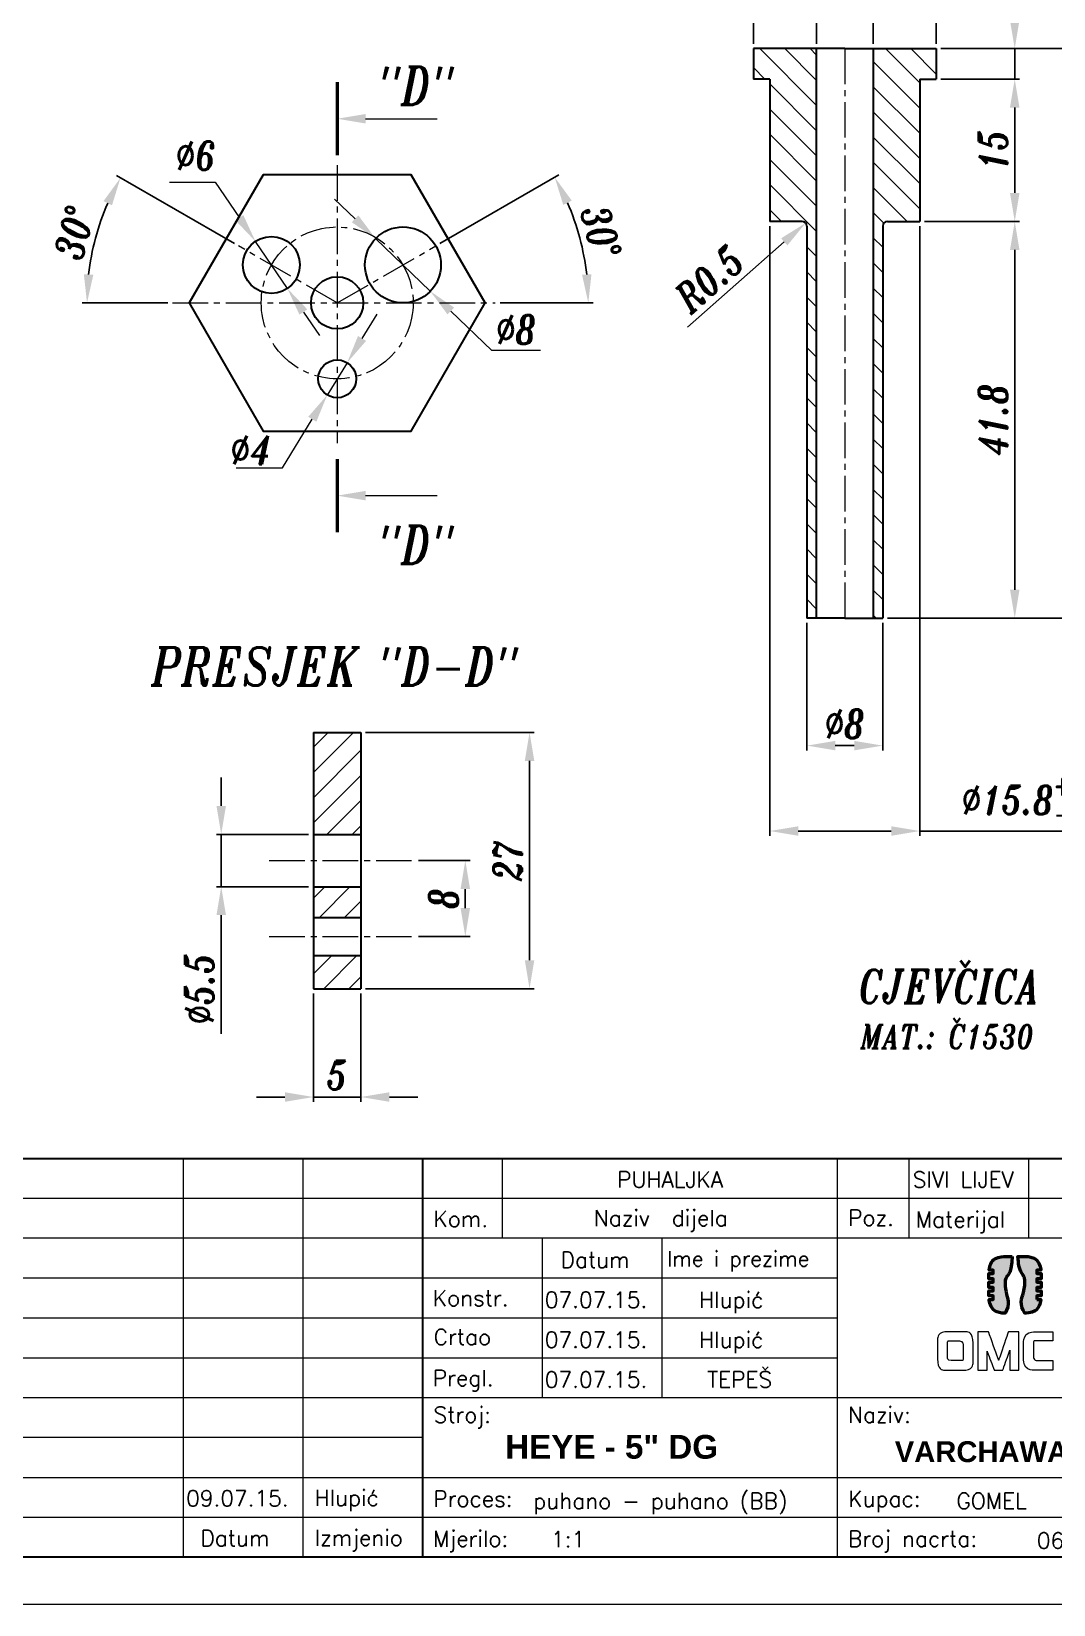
# Model space of a CAD drawing. Extents: x 43 to 465, y 17 to 437.
# Drawn here: x 212.2 to 319.8, y 16.6 to 182.3 of the extents above; entities that cross this region are included whole.
import ezdxf

# ---------------------------------------------------------------- set-up
doc = ezdxf.new("R2010")
doc.units = 0
doc.header["$LTSCALE"] = 5
doc.header["$MEASUREMENT"] = 0
doc.linetypes.add('CENTER2', pattern=[1.125, 0.75, -0.125, 0.125, -0.125])
doc.layers.get('0').update_dxf_attribs({"linetype": 'CONTINUOUS', "lineweight": 15})
for name, color, linetype, lineweight in [('1', 1, 'CENTER2', 15), ('3', 3, 'CONTINUOUS', 30), ('4', 5, 'CONTINUOUS', 50), ('8', 250, 'CONTINUOUS', 15)]:
    doc.layers.add(name, color=color, linetype=linetype, lineweight=lineweight)
doc.styles.add('ITALICT', font='italict', dxfattribs={"width": 0.8, "height": 3})
doc.styles.add('ROMANS', font='romans.shx')
doc.dimstyles.get("Standard").update_dxf_attribs({"dimtxt": 3, "dimasz": 3, "dimexe": 0.5, "dimexo": 0.5, "dimgap": 0.8, "dimtad": 1, "dimdsep": 46, "dimtxsty": 'ITALICT', "dimcen": 0, "dimadec": 0, "dimazin": 2, "dimtfac": 1, "dimtmove": 0, "dimatfit": 3, "dimfxl": 1, "dimtolj": 1, "dimtzin": 0, "dimarcsym": 0})

# ---------------------------------------------------------------- blocks, each defined once
blk = doc.blocks.new('*X0')
at = {"color": 0}
for p, q in [((287.22, 128.13), (291.44, 132.35)), ((287.22, 130.78), (288.79, 132.35)), ((287.22, 125.47), (292.22, 130.47)), ((287.22, 122.82), (292.22, 127.82)), ((288.65, 121.6), (292.22, 125.17)), ((291.3, 121.6), (292.22, 122.52)), ((287.22, 114.87), (288.45, 116.1)), ((287.85, 112.85), (291.1, 116.1)), ((290.51, 112.85), (292.22, 114.56)), ((287.22, 106.91), (289.16, 108.85)), ((288.31, 105.35), (291.81, 108.85)), ((290.96, 105.35), (292.22, 106.61))]:
    blk.add_line(p, q, dxfattribs=at)
blk = doc.blocks.new('*D13')
at = {"color": 0, "lineweight": -2, "transparency": 16777216}
for p, q in [((232.16, 100.68), (232.16, 103.68)), ((241.37, 97.68), (231.66, 97.68)), ((232.16, 97.68), (232.16, 92.18)), ((241.37, 92.18), (231.66, 92.18)), ((232.16, 89.18), (232.16, 76.69))]:
    blk.add_line(p, q, dxfattribs=at)
at = {"color": 0, "transparency": 16777216}
for points in [[(231.66, 100.68), (232.66, 100.68), (232.16, 97.68)], [(231.66, 89.18), (232.66, 89.18), (232.16, 92.18)]]:
    blk.add_solid(points, dxfattribs=at)
at = {"color": 0, "transparency": 16777216, "insert": (229.86, 81.44), "char_height": 3, "attachment_point": 5, "rotation": 90, "style": 'ITALICT'}
blk.add_mtext('\\A1;%%C5.5', dxfattribs=at)
blk = doc.blocks.new('*D14')
at = {"color": 0, "lineweight": -2, "transparency": 16777216}
for p, q in [((241.87, 80.93), (241.87, 69.52)), ((246.87, 80.93), (246.87, 69.52)), ((238.87, 70.02), (235.87, 70.02)), ((241.87, 70.02), (246.87, 70.02)), ((249.87, 70.02), (252.87, 70.02))]:
    blk.add_line(p, q, dxfattribs=at)
at = {"color": 0, "transparency": 16777216}
for points in [[(238.87, 70.52), (238.87, 69.52), (241.87, 70.02)], [(249.87, 70.52), (249.87, 69.52), (246.87, 70.02)]]:
    blk.add_solid(points, dxfattribs=at)
at = {"color": 0, "transparency": 16777216, "insert": (244.37, 72.32), "char_height": 3, "attachment_point": 5, "style": 'ITALICT'}
blk.add_mtext('\\A1;5', dxfattribs=at)
blk = doc.blocks.new('*D21')
at = {"color": 0, "lineweight": -2, "transparency": 16777216}
for p, q in [((233.55, 159.93), (221.12, 167.1)), ((226.52, 153.68), (217.52, 153.68))]:
    blk.add_line(p, q, dxfattribs=at)
blk.add_arc((244.37, 153.68), 26.35, 156.5262, 173.4738, dxfattribs=at)
at = {"color": 0, "transparency": 16777216}
for points in [[(219.76, 164.4), (220.65, 163.95), (221.55, 166.85)], [(218.69, 156.64), (217.69, 156.7), (218.02, 153.68)]]:
    blk.add_solid(points, dxfattribs=at)
at = {"color": 0, "transparency": 16777216, "insert": (216.7, 161.09), "char_height": 3, "attachment_point": 5, "rotation": 75, "style": 'ITALICT'}
blk.add_mtext('\\A1;30°', dxfattribs=at)
blk = doc.blocks.new('*D22')
at = {"color": 0, "lineweight": -2, "transparency": 16777216}
for p, q in [((255.2, 159.93), (267.72, 167.16)), ((261.53, 153.68), (271.33, 153.68))]:
    blk.add_line(p, q, dxfattribs=at)
blk.add_arc((244.37, 153.68), 26.46, 6.4995, 23.5005, dxfattribs=at)
at = {"color": 0, "transparency": 16777216}
for points in [[(268.19, 164), (269.09, 164.45), (267.29, 166.91)], [(271.16, 156.7), (270.17, 156.64), (270.83, 153.68)]]:
    blk.add_solid(points, dxfattribs=at)
at = {"color": 0, "transparency": 16777216, "insert": (272.15, 161.12), "char_height": 3, "attachment_point": 5, "rotation": 285, "style": 'ITALICT'}
blk.add_mtext('\\A1;30°', dxfattribs=at)
blk = doc.blocks.new('*D23')
at = {"color": 0, "lineweight": -2, "transparency": 16777216}
for p, q in [((252.94, 94.93), (258.37, 94.93)), ((257.87, 91.93), (257.87, 89.93)), ((252.94, 86.93), (258.37, 86.93))]:
    blk.add_line(p, q, dxfattribs=at)
at = {"color": 0, "transparency": 16777216}
for points in [[(257.37, 91.93), (258.37, 91.93), (257.87, 94.93)], [(257.37, 89.93), (258.37, 89.93), (257.87, 86.93)]]:
    blk.add_solid(points, dxfattribs=at)
at = {"color": 0, "transparency": 16777216, "insert": (255.57, 90.93), "char_height": 3, "attachment_point": 5, "rotation": 90, "style": 'ITALICT'}
blk.add_mtext('\\A1;8', dxfattribs=at)
blk = doc.blocks.new('*D24')
at = {"color": 0, "lineweight": -2, "transparency": 16777216}
for p, q in [((247.37, 108.43), (265.14, 108.43)), ((264.64, 105.43), (264.64, 84.43)), ((247.37, 81.43), (265.14, 81.43))]:
    blk.add_line(p, q, dxfattribs=at)
at = {"color": 0, "transparency": 16777216}
for points in [[(264.14, 105.43), (265.14, 105.43), (264.64, 108.43)], [(264.14, 84.43), (265.14, 84.43), (264.64, 81.43)]]:
    blk.add_solid(points, dxfattribs=at)
at = {"color": 0, "transparency": 16777216, "insert": (262.34, 94.93), "char_height": 3, "attachment_point": 5, "rotation": 90, "style": 'ITALICT'}
blk.add_mtext('\\A1;27', dxfattribs=at)
blk = doc.blocks.new('*D51')
at = {"color": 0, "lineweight": -2, "transparency": 16777216}
for p, q in [((288.22, 180.96), (288.22, 198.21)), ((291.22, 197.71), (304.47, 197.71)), ((307.47, 180.96), (307.47, 198.21))]:
    blk.add_line(p, q, dxfattribs=at)
at = {"color": 0, "transparency": 16777216}
for points in [[(291.22, 198.21), (291.22, 197.21), (288.22, 197.71)], [(304.47, 198.21), (304.47, 197.21), (307.47, 197.71)]]:
    blk.add_solid(points, dxfattribs=at)
at = {"color": 0, "transparency": 16777216, "insert": (297.85, 200.01), "char_height": 3, "attachment_point": 5, "style": 'ITALICT'}
blk.add_mtext('\\A1;%%c19.25{}{\\H0.71x;\\C3;%%p0.05}', dxfattribs=at)
blk = doc.blocks.new('*D52')
at = {"color": 0, "lineweight": -2, "transparency": 16777216}
for p, q in [((294.85, 180.96), (294.85, 189.21)), ((300.85, 180.96), (300.85, 189.21)), ((291.85, 188.71), (288.85, 188.71)), ((294.85, 188.71), (300.85, 188.71)), ((303.85, 188.71), (306.85, 188.71))]:
    blk.add_line(p, q, dxfattribs=at)
at = {"color": 0, "transparency": 16777216}
for points in [[(291.85, 189.21), (291.85, 188.21), (294.85, 188.71)], [(303.85, 189.21), (303.85, 188.21), (300.85, 188.71)]]:
    blk.add_solid(points, dxfattribs=at)
at = {"color": 0, "transparency": 16777216, "insert": (297.85, 191.01), "char_height": 3, "attachment_point": 5, "style": 'ITALICT'}
blk.add_mtext('\\A1;%%c6', dxfattribs=at)
blk = doc.blocks.new('*D53')
at = {"color": 0, "lineweight": -2, "transparency": 16777216}
for p, q in [((293.85, 119.96), (293.85, 106.54)), ((301.85, 119.96), (301.85, 106.54)), ((296.85, 107.04), (298.85, 107.04))]:
    blk.add_line(p, q, dxfattribs=at)
at = {"color": 0, "transparency": 16777216}
for points in [[(296.85, 107.54), (296.85, 106.54), (293.85, 107.04)], [(298.85, 107.54), (298.85, 106.54), (301.85, 107.04)]]:
    blk.add_solid(points, dxfattribs=at)
at = {"color": 0, "transparency": 16777216, "insert": (297.85, 109.34), "char_height": 3, "attachment_point": 5, "style": 'ITALICT'}
blk.add_mtext('\\A1;%%c8', dxfattribs=at)
blk = doc.blocks.new('*D50')
at = {"color": 0, "lineweight": -2, "transparency": 16777216}
for p, q in [((289.95, 161.76), (289.95, 97.54)), ((305.75, 161.76), (305.75, 97.54)), ((292.95, 98.04), (302.75, 98.04)), ((305.75, 98.04), (328.57, 98.04))]:
    blk.add_line(p, q, dxfattribs=at)
at = {"color": 0, "transparency": 16777216}
for points in [[(292.95, 98.54), (292.95, 97.54), (289.95, 98.04)], [(302.75, 98.54), (302.75, 97.54), (305.75, 98.04)]]:
    blk.add_solid(points, dxfattribs=at)
at = {"color": 0, "transparency": 16777216, "insert": (318.66, 101.32), "char_height": 3, "attachment_point": 5, "style": 'ITALICT'}
blk.add_mtext('\\A1;%%c15.8{}{\\H0.71x;\\C3;\\S+0.00^ -0.05;}', dxfattribs=at)
blk = doc.blocks.new('*D54')
at = {"color": 0, "lineweight": -2, "transparency": 16777216}
for p, q in [((315.75, 183.46), (315.75, 193.55)), ((307.97, 180.46), (316.25, 180.46)), ((315.75, 177.26), (315.75, 180.46)), ((307.97, 177.26), (316.25, 177.26)), ((315.75, 174.26), (315.75, 171.26))]:
    blk.add_line(p, q, dxfattribs=at)
at = {"color": 0, "transparency": 16777216}
for points in [[(315.25, 183.46), (316.25, 183.46), (315.75, 180.46)], [(315.25, 174.26), (316.25, 174.26), (315.75, 177.26)]]:
    blk.add_solid(points, dxfattribs=at)
at = {"color": 0, "transparency": 16777216, "insert": (313.45, 190), "char_height": 3, "attachment_point": 5, "rotation": 90, "style": 'ITALICT'}
blk.add_mtext('\\A1;3.2', dxfattribs=at)
blk = doc.blocks.new('*D55')
at = {"color": 0, "lineweight": -2, "transparency": 16777216}
for p, q in [((307.97, 180.46), (325.25, 180.46)), ((324.75, 123.46), (324.75, 177.46)), ((302.35, 120.46), (325.25, 120.46))]:
    blk.add_line(p, q, dxfattribs=at)
at = {"color": 0, "transparency": 16777216}
for points in [[(324.25, 177.46), (325.25, 177.46), (324.75, 180.46)], [(324.25, 123.46), (325.25, 123.46), (324.75, 120.46)]]:
    blk.add_solid(points, dxfattribs=at)
at = {"color": 0, "transparency": 16777216, "insert": (322.45, 150.46), "char_height": 3, "attachment_point": 5, "rotation": 90, "style": 'ITALICT'}
blk.add_mtext('\\A1;60', dxfattribs=at)
blk = doc.blocks.new('*D56')
at = {"color": 0, "lineweight": -2, "transparency": 16777216}
blk.add_line((281.29, 151.12), (291.47, 160.1), dxfattribs=at)
at = {"color": 0, "transparency": 16777216}
blk.add_solid([(291.14, 160.48), (291.8, 159.73), (293.72, 162.09)], dxfattribs=at)
at = {"color": 0, "transparency": 16777216, "insert": (283.58, 156.21), "char_height": 3, "attachment_point": 5, "rotation": 41.4318, "style": 'ITALICT'}
blk.add_mtext('\\A1;R0.5', dxfattribs=at)
blk = doc.blocks.new('*D57')
at = {"color": 0, "lineweight": -2, "transparency": 16777216}
for p, q in [((307.97, 177.26), (316.25, 177.26)), ((315.75, 174.26), (315.75, 165.26)), ((306.25, 162.26), (316.25, 162.26))]:
    blk.add_line(p, q, dxfattribs=at)
at = {"color": 0, "transparency": 16777216}
for points in [[(315.25, 174.26), (316.25, 174.26), (315.75, 177.26)], [(315.25, 165.26), (316.25, 165.26), (315.75, 162.26)]]:
    blk.add_solid(points, dxfattribs=at)
at = {"color": 0, "transparency": 16777216, "insert": (313.45, 169.76), "char_height": 3, "attachment_point": 5, "rotation": 90, "style": 'ITALICT'}
blk.add_mtext('\\A1;15', dxfattribs=at)
blk = doc.blocks.new('*D58')
at = {"color": 0, "lineweight": -2, "transparency": 16777216}
for p, q in [((306.25, 162.26), (316.25, 162.26)), ((315.75, 159.26), (315.75, 123.46)), ((302.35, 120.46), (316.25, 120.46))]:
    blk.add_line(p, q, dxfattribs=at)
at = {"color": 0, "transparency": 16777216}
for points in [[(315.25, 159.26), (316.25, 159.26), (315.75, 162.26)], [(315.25, 123.46), (316.25, 123.46), (315.75, 120.46)]]:
    blk.add_solid(points, dxfattribs=at)
at = {"color": 0, "transparency": 16777216, "insert": (313.45, 141.36), "char_height": 3, "attachment_point": 5, "rotation": 90, "style": 'ITALICT'}
blk.add_mtext('\\A1;41.8', dxfattribs=at)

msp = doc.modelspace()

# ---------------------------------------------------------------- hatches: boundary and pattern name
at = {"layer": '4'}
h = msp.add_hatch(color=142, dxfattribs=at)
edge = h.paths.add_edge_path()
edge.add_spline(control_points=[(313.0505, 48.7015), (313.0505, 48.7015), (313.0505, 48.7015), (313.0505, 48.7015), (313.0505, 48.7015), (313.2064, 47.3229), (314.4243, 47.2519), (314.6043, 47.2519), (314.6043, 47.2519), (314.6043, 47.2519), (314.7394, 47.2519), (314.7394, 47.2519), (314.7394, 47.2519), (315.3789, 48.1715), (314.7348, 49.5118), (314.7348, 50.4699), (314.7348, 50.4699), (314.7348, 51.2223), (315.3973, 51.4237), (315.4699, 53.2293), (315.4699, 53.2293), (314.7055, 53.2293), (314.7055, 53.2293), (314.7055, 53.2293), (313.4153, 53.2293), (313.1211, 52.2341), (313.054, 51.7797)], knot_values=[0.8095238, 0.8095238, 0.8095238, 0.8095238, 0.80952381, 0.80952381, 0.80952381, 0.80952381, 0.85714286, 0.85714286, 0.85714286, 0.85714286, 0.9047619, 0.9047619, 0.9047619, 0.90476191, 0.95238095, 0.95238095, 0.95238095, 0.95238095, 1, 1, 1, 1.04761905, 1.04761905, 1.04761905, 1.04761905, 1.0952381, 1.0952381, 1.0952381, 1.0952381], degree=3, periodic=0)
edge.add_spline(control_points=[(313.054, 51.7797), (313.054, 51.7797), (313.4914, 51.7797), (313.4914, 51.7797)], knot_values=[0.0952381, 0.0952381, 0.0952381, 0.0952381, 0.14285714, 0.14285714, 0.14285714, 0.14285714], degree=3, periodic=0)
edge.add_spline(control_points=[(313.4914, 51.7797), (313.4914, 51.7797), (313.4914, 51.7797), (313.4914, 51.7797), (313.4914, 51.7797), (313.4914, 51.7797), (313.4914, 51.4136), (313.4914, 51.4136)], knot_values=[0.14285714, 0.14285714, 0.14285714, 0.14285714, 0.14285714, 0.14285714, 0.14285714, 0.14285714, 0.19047618, 0.19047618, 0.19047618, 0.19047618], degree=3, periodic=0)
edge.add_spline(control_points=[(313.4914, 51.4136), (313.4914, 51.4136), (313.4914, 51.4136), (313.4914, 51.4136), (313.4914, 51.4136), (313.4914, 51.4136), (313.0339, 51.4136), (313.0339, 51.4136)], knot_values=[0.19047618, 0.19047618, 0.19047618, 0.19047618, 0.19047619, 0.19047619, 0.19047619, 0.19047619, 0.23809523, 0.23809523, 0.23809523, 0.23809523], degree=3, periodic=0)
edge.add_spline(control_points=[(313.0339, 51.4136), (313.0339, 51.4136), (313.0339, 51.4136), (313.0339, 51.4136), (313.0339, 51.4136), (313.0339, 51.4136), (313.0339, 50.8757), (313.0339, 50.8757)], knot_values=[0.23809523, 0.23809523, 0.23809523, 0.23809523, 0.23809524, 0.23809524, 0.23809524, 0.23809524, 0.28571428, 0.28571428, 0.28571428, 0.28571428], degree=3, periodic=0)
edge.add_spline(control_points=[(313.0339, 50.8757), (313.0339, 50.8757), (313.0339, 50.8757), (313.0339, 50.8757), (313.0339, 50.8757), (313.0339, 50.8757), (313.4914, 50.8757), (313.4914, 50.8757)], knot_values=[0.28571428, 0.28571428, 0.28571428, 0.28571428, 0.28571429, 0.28571429, 0.28571429, 0.28571429, 0.33333333, 0.33333333, 0.33333333, 0.33333333], degree=3, periodic=0)
edge.add_spline(control_points=[(313.4914, 50.8757), (313.4914, 50.8757), (313.4914, 50.8757), (313.4914, 50.8757), (313.4914, 50.8757), (313.4914, 50.8757), (313.4914, 50.5096), (313.4914, 50.5096)], knot_values=[0.33333333, 0.33333333, 0.33333333, 0.33333333, 0.33333333, 0.33333333, 0.33333333, 0.33333333, 0.38095238, 0.38095238, 0.38095238, 0.38095238], degree=3, periodic=0)
edge.add_spline(control_points=[(313.4914, 50.5096), (313.4914, 50.5096), (313.4914, 50.5096), (313.4914, 50.5096), (313.4914, 50.5096), (313.4914, 50.5096), (313.0339, 50.5096), (313.0339, 50.5096)], knot_values=[0.38095238, 0.38095238, 0.38095238, 0.38095238, 0.38095238, 0.38095238, 0.38095238, 0.38095238, 0.42857142, 0.42857142, 0.42857142, 0.42857142], degree=3, periodic=0)
edge.add_spline(control_points=[(313.0339, 50.5096), (313.0339, 50.5096), (313.0339, 50.5096), (313.0339, 50.5096), (313.0339, 50.5096), (313.0339, 50.5096), (313.0339, 49.9716), (313.0339, 49.9716)], knot_values=[0.42857142, 0.42857142, 0.42857142, 0.42857142, 0.42857143, 0.42857143, 0.42857143, 0.42857143, 0.47619047, 0.47619047, 0.47619047, 0.47619047], degree=3, periodic=0)
edge.add_spline(control_points=[(313.0339, 49.9716), (313.0339, 49.9716), (313.0339, 49.9716), (313.0339, 49.9716), (313.0339, 49.9716), (313.0339, 49.9716), (313.4914, 49.9716), (313.4914, 49.9716)], knot_values=[0.47619047, 0.47619047, 0.47619047, 0.47619047, 0.47619048, 0.47619048, 0.47619048, 0.47619048, 0.52380952, 0.52380952, 0.52380952, 0.52380952], degree=3, periodic=0)
edge.add_spline(control_points=[(313.4914, 49.9716), (313.4914, 49.9716), (313.4914, 49.9716), (313.4914, 49.9716), (313.4914, 49.9716), (313.4914, 49.9716), (313.4914, 49.6056), (313.4914, 49.6056)], knot_values=[0.52380952, 0.52380952, 0.52380952, 0.52380952, 0.52380952, 0.52380952, 0.52380952, 0.52380952, 0.57142856, 0.57142856, 0.57142856, 0.57142856], degree=3, periodic=0)
edge.add_spline(control_points=[(313.4914, 49.6056), (313.4914, 49.6056), (313.4914, 49.6056), (313.4914, 49.6056), (313.4914, 49.6056), (313.4914, 49.6056), (313.0339, 49.6056), (313.0339, 49.6056)], knot_values=[0.57142856, 0.57142856, 0.57142856, 0.57142856, 0.57142857, 0.57142857, 0.57142857, 0.57142857, 0.61904761, 0.61904761, 0.61904761, 0.61904761], degree=3, periodic=0)
edge.add_spline(control_points=[(313.0339, 49.6056), (313.0339, 49.6056), (313.0339, 49.6056), (313.0339, 49.6056), (313.0339, 49.6056), (313.0339, 49.6056), (313.0339, 49.0676), (313.0339, 49.0676)], knot_values=[0.61904761, 0.61904761, 0.61904761, 0.61904761, 0.61904762, 0.61904762, 0.61904762, 0.61904762, 0.66666666, 0.66666666, 0.66666666, 0.66666666], degree=3, periodic=0)
edge.add_spline(control_points=[(313.0339, 49.0676), (313.0339, 49.0676), (313.0339, 49.0676), (313.0339, 49.0676), (313.0339, 49.0676), (313.0339, 49.0676), (313.4914, 49.0676), (313.4914, 49.0676)], knot_values=[0.66666666, 0.66666666, 0.66666666, 0.66666666, 0.66666667, 0.66666667, 0.66666667, 0.66666667, 0.71428571, 0.71428571, 0.71428571, 0.71428571], degree=3, periodic=0)
edge.add_spline(control_points=[(313.4914, 49.0676), (313.4914, 49.0676), (313.4914, 49.0676), (313.4914, 49.0676), (313.4914, 49.0676), (313.4914, 49.0676), (313.4914, 48.7015), (313.4914, 48.7015)], knot_values=[0.71428571, 0.71428571, 0.71428571, 0.71428571, 0.71428571, 0.71428571, 0.71428571, 0.71428572, 0.76190476, 0.76190476, 0.76190476, 0.76190476], degree=3, periodic=0)
edge.add_spline(control_points=[(313.4914, 48.7015), (313.4914, 48.7015), (313.4914, 48.7015), (313.4914, 48.7015), (313.4914, 48.7015), (313.4914, 48.7015), (313.0505, 48.7015), (313.0505, 48.7015)], knot_values=[0.76190476, 0.76190476, 0.76190476, 0.76190476, 0.76190476, 0.76190476, 0.76190476, 0.76190476, 0.8095238, 0.8095238, 0.8095238, 0.8095238], degree=3, periodic=0)
h = msp.add_hatch(color=253, dxfattribs=at)
edge = h.paths.add_edge_path()
edge.add_spline(control_points=[(318.0678, 49.9716), (318.0678, 49.9716), (318.0678, 49.9716), (318.0678, 49.9716), (318.0678, 49.9716), (318.0678, 49.9716), (318.5254, 49.9716), (318.5254, 49.9716)], knot_values=[0.23809523, 0.23809523, 0.23809523, 0.23809523, 0.23809524, 0.23809524, 0.23809524, 0.23809524, 0.28571428, 0.28571428, 0.28571428, 0.28571428], degree=3, periodic=0)
edge.add_spline(control_points=[(318.5254, 49.9716), (318.5254, 49.9716), (318.5254, 49.9716), (318.5254, 49.9716), (318.5254, 49.9716), (318.5254, 49.9716), (318.5254, 50.5096), (318.5254, 50.5096)], knot_values=[0.28571428, 0.28571428, 0.28571428, 0.28571428, 0.28571429, 0.28571429, 0.28571429, 0.28571429, 0.33333333, 0.33333333, 0.33333333, 0.33333333], degree=3, periodic=0)
edge.add_spline(control_points=[(318.5254, 50.5096), (318.5254, 50.5096), (318.5254, 50.5096), (318.5254, 50.5096), (318.5254, 50.5096), (318.5254, 50.5096), (318.0678, 50.5096), (318.0678, 50.5096)], knot_values=[0.33333333, 0.33333333, 0.33333333, 0.33333333, 0.33333333, 0.33333333, 0.33333333, 0.33333333, 0.38095237, 0.38095237, 0.38095237, 0.38095237], degree=3, periodic=0)
edge.add_spline(control_points=[(318.0678, 50.5096), (318.0678, 50.5096), (318.0678, 50.5096), (318.0678, 50.5096), (318.0678, 50.5096), (318.0678, 50.5096), (318.0678, 50.8757), (318.0678, 50.8757)], knot_values=[0.38095237, 0.38095237, 0.38095237, 0.38095237, 0.38095238, 0.38095238, 0.38095238, 0.38095238, 0.42857143, 0.42857143, 0.42857143, 0.42857143], degree=3, periodic=0)
edge.add_spline(control_points=[(318.0678, 50.8757), (318.0678, 50.8757), (318.0678, 50.8757), (318.0678, 50.8757), (318.0678, 50.8757), (318.0678, 50.8757), (318.5254, 50.8757), (318.5254, 50.8757)], knot_values=[0.42857143, 0.42857143, 0.42857143, 0.42857143, 0.42857143, 0.42857143, 0.42857143, 0.42857143, 0.47619047, 0.47619047, 0.47619047, 0.47619047], degree=3, periodic=0)
edge.add_spline(control_points=[(318.5254, 50.8757), (318.5254, 50.8757), (318.5254, 50.8757), (318.5254, 50.8757), (318.5254, 50.8757), (318.5254, 50.8757), (318.5254, 51.4136), (318.5254, 51.4136)], knot_values=[0.47619047, 0.47619047, 0.47619047, 0.47619047, 0.47619048, 0.47619048, 0.47619048, 0.47619048, 0.52380952, 0.52380952, 0.52380952, 0.52380952], degree=3, periodic=0)
edge.add_spline(control_points=[(318.5254, 51.4136), (318.5254, 51.4136), (318.5254, 51.4136), (318.5254, 51.4136), (318.5254, 51.4136), (318.5254, 51.4136), (318.0678, 51.4136), (318.0678, 51.4136)], knot_values=[0.52380952, 0.52380952, 0.52380952, 0.52380952, 0.52380952, 0.52380952, 0.52380952, 0.52380952, 0.57142857, 0.57142857, 0.57142857, 0.57142857], degree=3, periodic=0)
edge.add_spline(control_points=[(318.0678, 51.4136), (318.0678, 51.4136), (318.0678, 51.4136), (318.0678, 51.4136), (318.0678, 51.4136), (318.0678, 51.4136), (318.0678, 51.7797), (318.0678, 51.7797)], knot_values=[0.57142857, 0.57142857, 0.57142857, 0.57142857, 0.57142857, 0.57142857, 0.57142857, 0.57142857, 0.61904762, 0.61904762, 0.61904762, 0.61904762], degree=3, periodic=0)
edge.add_spline(control_points=[(318.0678, 51.7797), (318.0678, 51.7797), (318.0678, 51.7797), (318.0678, 51.7797), (318.0678, 51.7797), (318.0678, 51.7797), (318.5073, 51.7797), (318.5073, 51.7797)], knot_values=[0.61904762, 0.61904762, 0.61904762, 0.61904762, 0.61904762, 0.61904762, 0.61904762, 0.61904762, 0.66666666, 0.66666666, 0.66666666, 0.66666666], degree=3, periodic=0)
edge.add_spline(control_points=[(318.5073, 51.7797), (318.5073, 51.7797), (318.5073, 51.7797), (318.5073, 51.7797), (318.5073, 51.7797), (318.3464, 53.1493), (317.1345, 53.2293), (316.9549, 53.2293), (316.9549, 53.2293), (316.9549, 53.2293), (316.0891, 53.2293), (316.0891, 53.2293)], knot_values=[0.66666666, 0.66666666, 0.66666666, 0.66666666, 0.66666667, 0.66666667, 0.66666667, 0.66666667, 0.71428571, 0.71428571, 0.71428571, 0.71428572, 0.76190476, 0.76190476, 0.76190476, 0.76190476], degree=3, periodic=0)
edge.add_spline(control_points=[(316.0891, 53.2293), (316.0891, 53.2293), (316.0891, 53.2293), (316.0891, 53.2293), (316.0891, 53.2293), (316.1618, 51.4237), (316.8246, 51.2223), (316.8246, 50.4699), (316.8246, 50.4699), (316.8246, 49.5118), (316.1803, 48.1715), (316.8198, 47.2519), (316.8198, 47.2519), (316.8198, 47.2519), (316.8637, 47.2519), (316.8637, 47.2519), (316.8637, 47.2519), (318.1539, 47.2519), (318.4421, 48.247), (318.5066, 48.7015)], knot_values=[0.76190476, 0.76190476, 0.76190476, 0.76190476, 0.76190476, 0.76190476, 0.76190476, 0.76190476, 0.80952381, 0.80952381, 0.80952381, 0.80952381, 0.85714286, 0.85714286, 0.85714286, 0.85714286, 0.9047619, 0.9047619, 0.9047619, 0.90476191, 0.95238095, 0.95238095, 0.95238095, 0.95238095], degree=3, periodic=0)
edge.add_spline(control_points=[(318.5066, 48.7015), (318.5066, 48.7015), (318.0678, 48.7015), (318.0678, 48.7015), (318.0678, 48.7015), (318.0678, 49.0676), (318.0678, 49.0676)], knot_values=[0.95238095, 0.95238095, 0.95238095, 0.95238095, 1, 1, 1, 1.04761904, 1.04761904, 1.04761904, 1.04761904], degree=3, periodic=0)
edge.add_spline(control_points=[(318.0678, 49.0676), (318.0678, 49.0676), (318.0678, 49.0676), (318.0678, 49.0676), (318.0678, 49.0676), (318.0678, 49.0676), (318.5254, 49.0676), (318.5254, 49.0676)], knot_values=[0.04761904, 0.04761904, 0.04761904, 0.04761904, 0.04761905, 0.04761905, 0.04761905, 0.04761905, 0.09523809, 0.09523809, 0.09523809, 0.09523809], degree=3, periodic=0)
edge.add_spline(control_points=[(318.5254, 49.0676), (318.5254, 49.0676), (318.5254, 49.0676), (318.5254, 49.0676), (318.5254, 49.0676), (318.5254, 49.0676), (318.5254, 49.6056), (318.5254, 49.6056)], knot_values=[0.09523809, 0.09523809, 0.09523809, 0.09523809, 0.0952381, 0.0952381, 0.0952381, 0.0952381, 0.14285714, 0.14285714, 0.14285714, 0.14285714], degree=3, periodic=0)
edge.add_spline(control_points=[(318.5254, 49.6056), (318.5254, 49.6056), (318.5254, 49.6056), (318.5254, 49.6056), (318.5254, 49.6056), (318.5254, 49.6056), (318.0678, 49.6056), (318.0678, 49.6056)], knot_values=[0.14285714, 0.14285714, 0.14285714, 0.14285714, 0.14285714, 0.14285714, 0.14285714, 0.14285714, 0.19047618, 0.19047618, 0.19047618, 0.19047618], degree=3, periodic=0)
edge.add_spline(control_points=[(318.0678, 49.6056), (318.0678, 49.6056), (318.0678, 49.6056), (318.0678, 49.6056), (318.0678, 49.6056), (318.0678, 49.6056), (318.0678, 49.9716), (318.0678, 49.9716)], knot_values=[0.19047618, 0.19047618, 0.19047618, 0.19047618, 0.19047619, 0.19047619, 0.19047619, 0.19047619, 0.23809523, 0.23809523, 0.23809523, 0.23809523], degree=3, periodic=0)
at = {"layer": '8'}
h = msp.add_hatch(dxfattribs=at)
h.set_pattern_fill('ANSI31', color=256, scale=15, angle=90)
h.paths.add_polyline_path([(305.7474, 177.2593), (307.4724, 177.2593), (307.4724, 180.4593), (300.8474, 180.4593), (300.8474, 120.4593), (301.8474, 120.4593), (301.8474, 161.7593, -0.41421356), (302.3474, 162.2593), (305.7474, 162.2593)])
h.paths.add_polyline_path([(289.9474, 162.2593), (293.3474, 162.2593, -0.41421356), (293.8474, 161.7593), (293.8474, 120.4593), (294.8474, 120.4593), (294.8474, 180.4593), (288.2224, 180.4593), (288.2224, 177.2593), (289.9474, 177.2593)])

# ---------------------------------------------------------------- linework, layer by layer
for p, q in [((247.3745, 173.0731), (254.9222, 173.0731)), ((226.6997, 166.3937), (231.534, 166.3937)), ((231.534, 166.3937), (234.0783, 162.6426)), ((246.2602, 162.5322), (244.0992, 164.613)), ((239.1303, 155.1942), (235.7623, 160.1598)), ((248.4213, 160.4514), (254.1842, 154.9026)), ((240.8143, 152.7115), (242.4983, 150.2287)), ((246.9963, 149.9345), (248.5694, 152.489)), ((260.6674, 148.6602), (256.3452, 152.8218)), ((265.7953, 148.6602), (260.6674, 148.6602)), ((245.4232, 147.38), (243.3258, 143.974)), ((238.6066, 136.3105), (241.7527, 141.4195)), ((233.7414, 136.3105), (238.6066, 136.3105)), ((247.3745, 133.3708), (254.9222, 133.3708)), ((228.1615, 63.5588), (228.1615, 21.5588)), ((240.7615, 63.5588), (240.7615, 21.5588)), ((261.7615, 63.5588), (261.7615, 55.1588)), ((297.0415, 63.5588), (297.0415, 21.5588)), ((304.6015, 63.5588), (304.6015, 55.1588)), ((317.2015, 63.5588), (317.2015, 55.1588)), ((155.2144, 59.3588), (334.7086, 59.3588)), ((334.7086, 55.1588), (155.2144, 55.1588)), ((265.9615, 55.1588), (265.9615, 38.3588)), ((278.5615, 55.1588), (278.5615, 38.3588)), ((155.2144, 50.9588), (297.0415, 50.9588)), ((155.2144, 46.7588), (297.0415, 46.7588)), ((155.2144, 42.5588), (297.0415, 42.5588)), ((155.2144, 38.3588), (334.7086, 38.3588)), ((253.3615, 34.1588), (155.2144, 34.1588)), ((155.2144, 29.9588), (334.7086, 29.9588)), ((155.2144, 25.7588), (334.7086, 25.7588))]:
    msp.add_line(p, q)
at = {"linetype": 'ByBlock'}
msp.add_line((339.7086, 16.5588), (42.7086, 16.5588), dxfattribs=at)
for points, knots in [([(310.2264, 41.2317), (310.2264, 41.2317), (308.688, 41.2317), (308.688, 41.2317), (308.688, 41.2317), (308.557, 41.2317), (307.6188, 41.2868), (307.6188, 42.4251), (307.6188, 42.4251), (307.6188, 42.4251), (307.6188, 44.1635), (307.6188, 44.1635), (307.6188, 44.1635), (307.6188, 44.1635), (307.6188, 45.3017), (308.757, 45.3017), (308.757, 45.3017), (308.757, 45.3017), (310.2884, 45.3017), (310.2884, 45.3017), (310.2884, 45.3017), (310.4195, 45.3017), (311.3577, 45.2396), (311.3577, 44.1014), (311.3577, 44.1014), (311.3577, 44.1014), (311.3577, 42.37), (311.3577, 42.37), (311.3577, 42.37), (311.3577, 42.37), (311.3646, 41.2317), (310.2264, 41.2317)], [0, 0, 0, 0, 0.125, 0.125, 0.125, 0.1875, 0.25, 0.25, 0.25, 0.3125, 0.375, 0.375, 0.375, 0.4375, 0.5, 0.5, 0.5, 0.5625, 0.625, 0.625, 0.625, 0.6875, 0.75, 0.75, 0.75, 0.8125, 0.875, 0.875, 0.875, 0.9375, 1, 1, 1, 1]), ([(315.2346, 41.2317), (315.2346, 41.2317), (315.2346, 43.3633), (315.2346, 43.3633), (315.2346, 43.3633), (315.2346, 43.3633), (314.4896, 41.2317), (314.4896, 41.2317), (314.4896, 41.2317), (314.4896, 41.2317), (313.5928, 41.2317), (313.5928, 41.2317), (313.5928, 41.2317), (313.5928, 41.2317), (312.834, 43.2668), (312.834, 43.2668), (312.834, 43.2668), (312.834, 43.2668), (312.834, 41.2317), (312.834, 41.2317), (312.834, 41.2317), (312.834, 41.2317), (311.875, 41.2317), (311.875, 41.2317), (311.875, 41.2317), (311.875, 41.2317), (311.875, 45.3017), (311.875, 45.3017), (311.875, 45.3017), (311.875, 45.3017), (312.9856, 45.3017), (312.9856, 45.3017), (312.9856, 45.3017), (312.9856, 45.3017), (314.0549, 42.3009), (314.0549, 42.3009), (314.0549, 42.3009), (314.0549, 42.3009), (315.0759, 45.3017), (315.0759, 45.3017), (315.0759, 45.3017), (315.0759, 45.3017), (316.166, 45.3017), (316.166, 45.3017), (316.166, 45.3017), (316.166, 45.3017), (316.166, 41.2317), (316.166, 41.2317), (316.166, 41.2317), (316.166, 41.2317), (315.2346, 41.2317), (315.2346, 41.2317)], [0, 0, 0, 0, 0.07692308, 0.07692308, 0.07692308, 0.11538462, 0.15384615, 0.15384615, 0.15384615, 0.19230769, 0.23076923, 0.23076923, 0.23076923, 0.26923077, 0.30769231, 0.30769231, 0.30769231, 0.34615385, 0.38461538, 0.38461538, 0.38461538, 0.42307692, 0.46153846, 0.46153846, 0.46153846, 0.5, 0.53846154, 0.53846154, 0.53846154, 0.57692308, 0.61538462, 0.61538462, 0.61538462, 0.65384615, 0.69230769, 0.69230769, 0.69230769, 0.73076923, 0.76923077, 0.76923077, 0.76923077, 0.80769231, 0.84615385, 0.84615385, 0.84615385, 0.88461538, 0.92307692, 0.92307692, 0.92307692, 0.96153846, 1, 1, 1, 1]), ([(319.7532, 42.2663), (319.7532, 42.2663), (318.1181, 42.2663), (318.1181, 42.2663), (318.1181, 42.2663), (317.7179, 42.2663), (317.7179, 42.7287), (317.7179, 42.7287), (317.7179, 42.7287), (317.7179, 42.7287), (317.7179, 44.198), (317.7179, 44.198), (317.7179, 44.198), (317.7179, 44.329), (317.8491, 44.3359), (317.8491, 44.3359), (317.8491, 44.3359), (317.8491, 44.3359), (319.7532, 44.3359), (319.7532, 44.3359), (319.7532, 44.3359), (319.7532, 44.3359), (319.7532, 45.3017), (319.7532, 45.3017), (319.7532, 45.3017), (319.7532, 45.3017), (317.8216, 45.3017), (317.8216, 45.3017), (317.8216, 45.3017), (316.6833, 45.3017), (316.6833, 44.1635), (316.6833, 44.1635), (316.6833, 44.1635), (316.6833, 44.1635), (316.6833, 42.4251), (316.6833, 42.4251), (316.6833, 42.4251), (316.6833, 41.2868), (317.6215, 41.2317), (317.7525, 41.2317), (317.7525, 41.2317), (317.7525, 41.2317), (319.7532, 41.2317), (319.7532, 41.2317), (319.7532, 41.2317), (319.7532, 41.2317), (319.7532, 42.2663), (319.7532, 42.2663)], [0, 0, 0, 0, 0.08333333, 0.08333333, 0.08333333, 0.125, 0.16666667, 0.16666667, 0.16666667, 0.20833333, 0.25, 0.25, 0.25, 0.29166667, 0.33333333, 0.33333333, 0.33333333, 0.375, 0.41666667, 0.41666667, 0.41666667, 0.45833333, 0.5, 0.5, 0.5, 0.54166667, 0.58333333, 0.58333333, 0.58333333, 0.625, 0.66666667, 0.66666667, 0.66666667, 0.70833333, 0.75, 0.75, 0.75, 0.79166667, 0.83333333, 0.83333333, 0.83333333, 0.875, 0.91666667, 0.91666667, 0.91666667, 0.95833333, 1, 1, 1, 1]), ([(310.3229, 43.8669), (310.3229, 43.8669), (310.3229, 44.3359), (309.9228, 44.3359), (309.9228, 44.3359), (309.9228, 44.3359), (308.7846, 44.3359), (308.7846, 44.3359), (308.7846, 44.3359), (308.7846, 44.3359), (308.6535, 44.329), (308.6535, 44.198), (308.6535, 44.198), (308.6535, 44.198), (308.6535, 42.7287), (308.6535, 42.7287), (308.6535, 42.7287), (308.6535, 42.7287), (308.6535, 42.2663), (309.0537, 42.2663), (309.0537, 42.2663), (309.0537, 42.2663), (310.1919, 42.2663), (310.1919, 42.2663), (310.1919, 42.2663), (310.1919, 42.2663), (310.3229, 42.2663), (310.3229, 42.3975), (310.3229, 42.3975), (310.3229, 42.3975), (310.3229, 43.8669), (310.3229, 43.8669)], [0, 0, 0, 0, 0.125, 0.125, 0.125, 0.1875, 0.25, 0.25, 0.25, 0.3125, 0.375, 0.375, 0.375, 0.4375, 0.5, 0.5, 0.5, 0.5625, 0.625, 0.625, 0.625, 0.6875, 0.75, 0.75, 0.75, 0.8125, 0.875, 0.875, 0.875, 0.9375, 1, 1, 1, 1])]:
    msp.add_open_spline(points, degree=3, knots=knots)
for points in [[(247.3745, 172.5731), (247.3745, 173.5731), (244.3745, 173.0731)], [(234.4921, 162.9232), (233.6645, 162.3619), (235.7623, 160.1598)], [(246.607, 162.8924), (245.9134, 162.1721), (248.4213, 160.4514)], [(241.2281, 152.9921), (240.4005, 152.4308), (239.1303, 155.1942)], [(256.692, 153.182), (255.9984, 152.4616), (254.1842, 154.9026)], [(246.5706, 150.1967), (247.4221, 149.6723), (245.4232, 147.38)], [(241.327, 141.6817), (242.1785, 141.1573), (243.3258, 143.974)], [(247.3745, 132.8708), (247.3745, 133.8708), (244.3745, 133.3708)]]:
    msp.add_solid(points)
at = {"layer": '1'}
for p, q in [((297.8474, 180.4593), (297.8474, 120.4593)), ((244.3745, 168.1955), (244.3745, 138.8996)), ((244.3745, 153.677), (233.9822, 159.677)), ((244.3745, 153.677), (254.7668, 159.677)), ((227.0235, 153.677), (261.0272, 153.677)), ((237.2173, 94.9305), (252.4426, 94.9305)), ((237.2173, 86.9305), (252.4426, 86.9305))]:
    msp.add_line(p, q, dxfattribs=at)
msp.add_circle((244.3745, 153.677), 8, dxfattribs=at)
at = {"layer": '3'}
for p, q in [((297.8474, 180.4593), (288.2224, 180.4593)), ((288.2224, 180.4593), (288.2224, 177.2593)), ((294.8474, 180.4593), (294.8474, 120.4593)), ((297.8474, 180.4593), (307.4724, 180.4593)), ((300.8474, 180.4593), (300.8474, 120.4593)), ((307.4724, 180.4593), (307.4724, 177.2593)), ((289.9474, 177.2593), (288.2224, 177.2593)), ((289.9474, 177.2593), (289.9474, 162.2593)), ((305.7474, 177.2593), (305.7474, 162.2593)), ((305.7474, 177.2593), (307.4724, 177.2593)), ((293.3474, 162.2593), (289.9474, 162.2593)), ((293.8474, 161.7593), (293.8474, 120.4593)), ((301.8474, 161.7593), (301.8474, 120.4593)), ((302.3474, 162.2593), (305.7474, 162.2593)), ((297.8474, 120.4593), (293.8474, 120.4593)), ((297.8474, 120.4593), (301.8474, 120.4593)), ((241.8745, 108.4305), (246.8745, 108.4305)), ((241.8745, 108.4305), (241.8745, 81.4305)), ((246.8745, 108.4305), (246.8745, 81.4305)), ((241.8745, 97.6805), (246.8745, 97.6805)), ((241.8745, 92.1805), (246.8745, 92.1805)), ((241.8745, 88.9305), (246.8745, 88.9305)), ((241.8745, 84.9305), (246.8745, 84.9305)), ((241.8745, 81.4305), (246.8745, 81.4305)), ((155.2144, 63.5588), (334.7086, 63.5588)), ((253.3615, 63.5588), (253.3615, 21.5588))]:
    msp.add_line(p, q, dxfattribs=at)
at = {"layer": '3', "linetype": 'ByBlock'}
msp.add_line((334.7086, 21.5588), (62.7086, 21.5588), dxfattribs=at)
at = {"layer": '3'}
msp.add_lwpolyline([(236.5803, 167.177), (228.7861, 153.677), (236.5803, 140.177), (252.1688, 140.177), (259.963, 153.677), (252.1688, 167.177)], close=True, dxfattribs=at)
for centre, radius in [((251.3027, 157.677), 4), ((237.4463, 157.677), 3), ((244.3745, 153.677), 2.75), ((244.3745, 145.677), 2)]:
    msp.add_circle(centre, radius, dxfattribs=at)
for centre, start, end in [((293.3474, 161.7593), 0, 90), ((302.3474, 161.7593), 90, 180)]:
    msp.add_arc(centre, 0.5, start, end, dxfattribs=at)
at = {"layer": '4'}
for p, q in [((244.3745, 176.9123), (244.3745, 169.2339)), ((244.3745, 137.2099), (244.3745, 129.5316))]:
    msp.add_line(p, q, dxfattribs=at)
at = {"layer": '4', "color": 142}
msp.add_open_spline([(315.4699, 53.2293), (315.4699, 53.2293), (314.7055, 53.2293), (314.7055, 53.2293), (314.7055, 53.2293), (313.4153, 53.2293), (313.1211, 52.2341), (313.054, 51.7797), (313.054, 51.7797), (313.054, 51.7797), (313.4914, 51.7797), (313.4914, 51.7797), (313.4914, 51.7797), (313.4914, 51.7797), (313.4914, 51.4136), (313.4914, 51.4136), (313.4914, 51.4136), (313.4914, 51.4136), (313.0339, 51.4136), (313.0339, 51.4136), (313.0339, 51.4136), (313.0339, 51.4136), (313.0339, 50.8757), (313.0339, 50.8757), (313.0339, 50.8757), (313.0339, 50.8757), (313.4914, 50.8757), (313.4914, 50.8757), (313.4914, 50.8757), (313.4914, 50.8757), (313.4914, 50.5096), (313.4914, 50.5096), (313.4914, 50.5096), (313.4914, 50.5096), (313.0339, 50.5096), (313.0339, 50.5096), (313.0339, 50.5096), (313.0339, 50.5096), (313.0339, 49.9716), (313.0339, 49.9716), (313.0339, 49.9716), (313.0339, 49.9716), (313.4914, 49.9716), (313.4914, 49.9716), (313.4914, 49.9716), (313.4914, 49.9716), (313.4914, 49.6056), (313.4914, 49.6056), (313.4914, 49.6056), (313.4914, 49.6056), (313.0339, 49.6056), (313.0339, 49.6056), (313.0339, 49.6056), (313.0339, 49.6056), (313.0339, 49.0676), (313.0339, 49.0676), (313.0339, 49.0676), (313.0339, 49.0676), (313.4914, 49.0676), (313.4914, 49.0676), (313.4914, 49.0676), (313.4914, 49.0676), (313.4914, 48.7015), (313.4914, 48.7015), (313.4914, 48.7015), (313.4914, 48.7015), (313.0505, 48.7015), (313.0505, 48.7015), (313.0505, 48.7015), (313.2064, 47.3229), (314.4243, 47.2519), (314.6043, 47.2519), (314.6043, 47.2519), (314.6043, 47.2519), (314.7394, 47.2519), (314.7394, 47.2519), (314.7394, 47.2519), (315.3789, 48.1715), (314.7348, 49.5118), (314.7348, 50.4699), (314.7348, 50.4699), (314.7348, 51.2223), (315.3973, 51.4237), (315.4699, 53.2293)], degree=3, knots=[0, 0, 0, 0, 0.04761905, 0.04761905, 0.04761905, 0.07142857, 0.0952381, 0.0952381, 0.0952381, 0.11904762, 0.14285714, 0.14285714, 0.14285714, 0.16666667, 0.19047619, 0.19047619, 0.19047619, 0.21428571, 0.23809524, 0.23809524, 0.23809524, 0.26190476, 0.28571429, 0.28571429, 0.28571429, 0.30952381, 0.33333333, 0.33333333, 0.33333333, 0.35714286, 0.38095238, 0.38095238, 0.38095238, 0.4047619, 0.42857143, 0.42857143, 0.42857143, 0.45238095, 0.47619048, 0.47619048, 0.47619048, 0.5, 0.52380952, 0.52380952, 0.52380952, 0.54761905, 0.57142857, 0.57142857, 0.57142857, 0.5952381, 0.61904762, 0.61904762, 0.61904762, 0.64285714, 0.66666667, 0.66666667, 0.66666667, 0.69047619, 0.71428571, 0.71428571, 0.71428571, 0.73809524, 0.76190476, 0.76190476, 0.76190476, 0.78571429, 0.80952381, 0.80952381, 0.80952381, 0.83333333, 0.85714286, 0.85714286, 0.85714286, 0.88095238, 0.9047619, 0.9047619, 0.9047619, 0.92857143, 0.95238095, 0.95238095, 0.95238095, 0.97619048, 1, 1, 1, 1], dxfattribs=at)
at = {"layer": '4', "color": 253}
msp.add_open_spline([(318.0678, 48.7015), (318.0678, 48.7015), (318.0678, 49.0676), (318.0678, 49.0676), (318.0678, 49.0676), (318.0678, 49.0676), (318.5254, 49.0676), (318.5254, 49.0676), (318.5254, 49.0676), (318.5254, 49.0676), (318.5254, 49.6056), (318.5254, 49.6056), (318.5254, 49.6056), (318.5254, 49.6056), (318.0678, 49.6056), (318.0678, 49.6056), (318.0678, 49.6056), (318.0678, 49.6056), (318.0678, 49.9716), (318.0678, 49.9716), (318.0678, 49.9716), (318.0678, 49.9716), (318.5254, 49.9716), (318.5254, 49.9716), (318.5254, 49.9716), (318.5254, 49.9716), (318.5254, 50.5096), (318.5254, 50.5096), (318.5254, 50.5096), (318.5254, 50.5096), (318.0678, 50.5096), (318.0678, 50.5096), (318.0678, 50.5096), (318.0678, 50.5096), (318.0678, 50.8757), (318.0678, 50.8757), (318.0678, 50.8757), (318.0678, 50.8757), (318.5254, 50.8757), (318.5254, 50.8757), (318.5254, 50.8757), (318.5254, 50.8757), (318.5254, 51.4136), (318.5254, 51.4136), (318.5254, 51.4136), (318.5254, 51.4136), (318.0678, 51.4136), (318.0678, 51.4136), (318.0678, 51.4136), (318.0678, 51.4136), (318.0678, 51.7797), (318.0678, 51.7797), (318.0678, 51.7797), (318.0678, 51.7797), (318.5073, 51.7797), (318.5073, 51.7797), (318.5073, 51.7797), (318.3464, 53.1493), (317.1345, 53.2293), (316.9549, 53.2293), (316.9549, 53.2293), (316.9549, 53.2293), (316.0891, 53.2293), (316.0891, 53.2293), (316.0891, 53.2293), (316.1618, 51.4237), (316.8246, 51.2223), (316.8246, 50.4699), (316.8246, 50.4699), (316.8246, 49.5118), (316.1803, 48.1715), (316.8198, 47.2519), (316.8198, 47.2519), (316.8198, 47.2519), (316.8637, 47.2519), (316.8637, 47.2519), (316.8637, 47.2519), (318.1539, 47.2519), (318.4421, 48.247), (318.5066, 48.7015), (318.5066, 48.7015), (318.5066, 48.7015), (318.0678, 48.7015), (318.0678, 48.7015)], degree=3, knots=[0, 0, 0, 0, 0.04761905, 0.04761905, 0.04761905, 0.07142857, 0.0952381, 0.0952381, 0.0952381, 0.11904762, 0.14285714, 0.14285714, 0.14285714, 0.16666667, 0.19047619, 0.19047619, 0.19047619, 0.21428571, 0.23809524, 0.23809524, 0.23809524, 0.26190476, 0.28571429, 0.28571429, 0.28571429, 0.30952381, 0.33333333, 0.33333333, 0.33333333, 0.35714286, 0.38095238, 0.38095238, 0.38095238, 0.4047619, 0.42857143, 0.42857143, 0.42857143, 0.45238095, 0.47619048, 0.47619048, 0.47619048, 0.5, 0.52380952, 0.52380952, 0.52380952, 0.54761905, 0.57142857, 0.57142857, 0.57142857, 0.5952381, 0.61904762, 0.61904762, 0.61904762, 0.64285714, 0.66666667, 0.66666667, 0.66666667, 0.69047619, 0.71428571, 0.71428571, 0.71428571, 0.73809524, 0.76190476, 0.76190476, 0.76190476, 0.78571429, 0.80952381, 0.80952381, 0.80952381, 0.83333333, 0.85714286, 0.85714286, 0.85714286, 0.88095238, 0.9047619, 0.9047619, 0.9047619, 0.92857143, 0.95238095, 0.95238095, 0.95238095, 0.97619048, 1, 1, 1, 1], dxfattribs=at)

# ---------------------------------------------------------------- block references
at = {"layer": '8'}
msp.add_blockref('*X0', (-45.3505, -23.9153), dxfattribs=at)

# ---------------------------------------------------------------- texts
at = {"style": 'ITALICT', "width": 0.8}
for s, height, p in [('"D"', 4, (248.6203, 174.5324)), ('"D"', 4, (248.6203, 126.1895)), ('PRESJEK "D-D"', 4, (224.7919, 113.3833)), ('CJEVČICA', 3.5, (299.3102, 79.9183)), ('MAT.: Č1530', 2.5, (299.4877, 75.1262))]:
    msp.add_text(s, height=height, dxfattribs=at).set_placement(p)
at = {"style": 'ROMANS'}
for s, height, p in [('PUHALJKA', 1.68, (273.8694, 60.4846)), ('SIVI LIJEV', 1.68, (305.0056, 60.4846)), ('Kom.', 1.68, (254.5242, 56.3389)), ('Naziv  dijela', 1.68, (271.4108, 56.4306)), ('Poz.', 1.68, (298.1997, 56.4611)), ('Materijal', 1.68, (305.3195, 56.2748)), ('Datum', 1.68, (267.914, 52.0262)), ('Ime i prezime', 1.596, (279.1402, 52.1842)), ('Konstr.', 1.68, (254.4453, 48.0061)), ('07.07.15.', 1.68, (266.2454, 47.8126)), ('Hlupić', 1.68, (282.511, 47.8126)), ('Crtao', 1.68, (254.5388, 43.9045)), ('07.07.15.', 1.68, (266.2454, 43.6126)), ('Hlupić', 1.68, (282.511, 43.6126)), ('TEPEŠ', 1.68, (283.3557, 39.4344)), ('Pregl.', 1.68, (254.4453, 39.5795)), ('07.07.15.', 1.68, (266.2454, 39.4126)), ('Stroj:', 1.68, (254.5309, 35.7083)), ('Naziv:', 1.68, (298.1788, 35.7083)), ('09.07.15.', 1.68, (228.468, 26.906)), ('Hlupić', 1.68, (242.0003, 26.9545)), ('Proces:', 1.68, (254.4969, 26.8545)), ('puhano - puhano (BB)', 1.68, (265.0392, 26.6288)), ('Kupac:', 1.68, (298.2152, 26.8545)), ('GOMEL', 1.68, (309.6105, 26.6288)), ('Datum', 1.68, (229.9776, 22.706)), ('Izmjenio', 1.68, (242.0003, 22.7545)), ('Mjerilo:', 1.68, (254.4741, 22.6545)), ('1:1', 1.68, (266.9023, 22.5907)), ('Broj nacrta:', 1.68, (298.1843, 22.652)), ('06-10', 1.68, (318.0853, 22.4576))]:
    msp.add_text(s, height=height, dxfattribs=at).set_placement(p)
at = {"char_height": 3, "attachment_point": 5, "style": 'ITALICT'}
for s, insert in [('%%c6', (229.4919, 169.1911)), ('%%c8', (263.2313, 150.8717)), ('%%c4', (235.2649, 138.1777))]:
    msp.add_mtext(s, dxfattribs=dict(at, insert=insert))
at = {"attachment_point": 1, "style": 'ROMANS'}
for s, insert, char_height, width in [('{\\fArial|b1|i0|c238|p34;HEYE - 5" DG}', (262.0773, 34.423), 2.5, 41.506), ('{\\fArial|b1|i0|c238|p34;VARCHAWA 500ml}', (303.1117, 33.7646), 2.2, 42.178)]:
    msp.add_mtext(s, dxfattribs=dict(at, insert=insert, char_height=char_height, width=width))

# ---------------------------------------------------------------- dimensions: what is measured, and where the dimension line sits
for base, p1, p2, text, override, picture, middle in [((307.4724, 197.7127), (288.2224, 180.4593), (307.4724, 180.4593), '<>{}{\\H0.71x;\\C3;%%p0.05}', {"dimscale": 1, "dimpost": '%%c<>', "dimtp": 0.05, "dimtm": 0.05, "dimtmove": 0}, '*D51', (297.8474, 197.7127)), ((305.7474, 98.0371), (289.9474, 162.2593), (305.7474, 162.2593), '<>{}{\\H0.71x;\\C3;\\S+0.00^ -0.05;}', {"dimscale": 1, "dimpost": '%%c<>', "dimtm": 0.05, "dimtmove": 0}, '*D50', (318.6589, 98.0371))]:
    dim = msp.add_linear_dim(base=base, p1=p1, p2=p2, text=text, dimstyle='Standard', override=override)
    dim.commit()
    dim.dimension.update_dxf_attribs({"geometry": picture, "text_midpoint": middle, "dimtype": 160})
for base, p1, p2, picture, middle in [((300.8474, 188.7127), (294.8474, 180.4593), (300.8474, 180.4593), '*D52', (297.8474, 191.0127)), ((301.8474, 107.0371), (293.8474, 120.4593), (301.8474, 120.4593), '*D53', (297.8474, 109.3371))]:
    dim = msp.add_linear_dim(base=base, p1=p1, p2=p2, dimstyle='Standard', override={"dimscale": 1, "dimpost": '%%c<>', "dimtmove": 0})
    dim.commit()
    dim.dimension.update_dxf_attribs({"geometry": picture, "text_midpoint": middle})
for base, p1, p2, override, picture, middle in [((315.7518, 180.4593), (307.4724, 177.2593), (307.4724, 180.4593), {"dimscale": 1}, '*D54', (313.4518, 190.0022)), ((315.7518, 162.2593), (307.4724, 177.2593), (305.7474, 162.2593), {"dimscale": 1}, '*D57', (313.4518, 169.7593)), ((315.7518, 120.4593), (305.7474, 162.2593), (301.8474, 120.4593), {"dimscale": 1, "dimtmove": 0}, '*D58', (313.4518, 141.3593))]:
    dim = msp.add_linear_dim(base=base, p1=p1, p2=p2, angle=90, dimstyle='Standard', override=override)
    dim.commit()
    dim.dimension.update_dxf_attribs({"geometry": picture, "text_midpoint": middle})
dim = msp.add_linear_dim(base=(324.7518, 180.4593), p1=(301.8474, 120.4593), p2=(307.4724, 180.4593), angle=90, dimstyle='Standard', override={"dimscale": 1, "dimtmove": 0})
dim.commit()
dim.dimension.update_dxf_attribs({"geometry": '*D55', "text_midpoint": (324.7518, 150.4593), "dimtype": 160})
for base, line1, picture, middle in [((219.6116, 162.69), ((244.3745, 153.677), (233.9822, 159.677)), '*D21', (216.6987, 161.0927)), ((270.4329, 158.2718), ((244.3745, 153.677), (254.7668, 159.677)), '*D22', (272.1549, 161.1207))]:
    dim = msp.add_angular_dim_2l(base=base, line1=line1, line2=((227.0235, 153.677), (261.0272, 153.677)), dimstyle='Standard')
    dim.commit()
    dim.dimension.update_dxf_attribs({"geometry": picture, "text_midpoint": middle})
dim = msp.add_radius_dim(center=(293.3474, 161.7593), mpoint=(293.7223, 162.0902), dimstyle='Standard', override={"dimscale": 1, "dimtmove": 1})
dim.commit()
dim.dimension.update_dxf_attribs({"geometry": '*D56', "text_midpoint": (285.1056, 154.485), "dimtype": 164})
for base, p1, p2, picture, middle in [((264.6421, 81.4305), (246.8745, 108.4305), (246.8745, 81.4305), '*D24', (262.3421, 94.9305)), ((257.8743, 86.9305), (252.4426, 94.9305), (252.4426, 86.9305), '*D23', (255.5743, 90.9305))]:
    dim = msp.add_linear_dim(base=base, p1=p1, p2=p2, angle=90, dimstyle='Standard')
    dim.commit()
    dim.dimension.update_dxf_attribs({"geometry": picture, "text_midpoint": middle})
dim = msp.add_linear_dim(base=(232.1605, 97.6805), p1=(241.8745, 92.1805), p2=(241.8745, 97.6805), angle=90, text='%%C5.5', dimstyle='Standard')
dim.commit()
dim.dimension.update_dxf_attribs({"geometry": '*D13', "text_midpoint": (232.1605, 81.4376), "dimtype": 160})
dim = msp.add_linear_dim(base=(246.8745, 70.0182), p1=(241.8745, 81.4305), p2=(246.8745, 81.4305), dimstyle='Standard')
dim.commit()
dim.dimension.update_dxf_attribs({"geometry": '*D14', "text_midpoint": (244.3745, 72.3182)})

doc.saveas('drawing.dxf')
